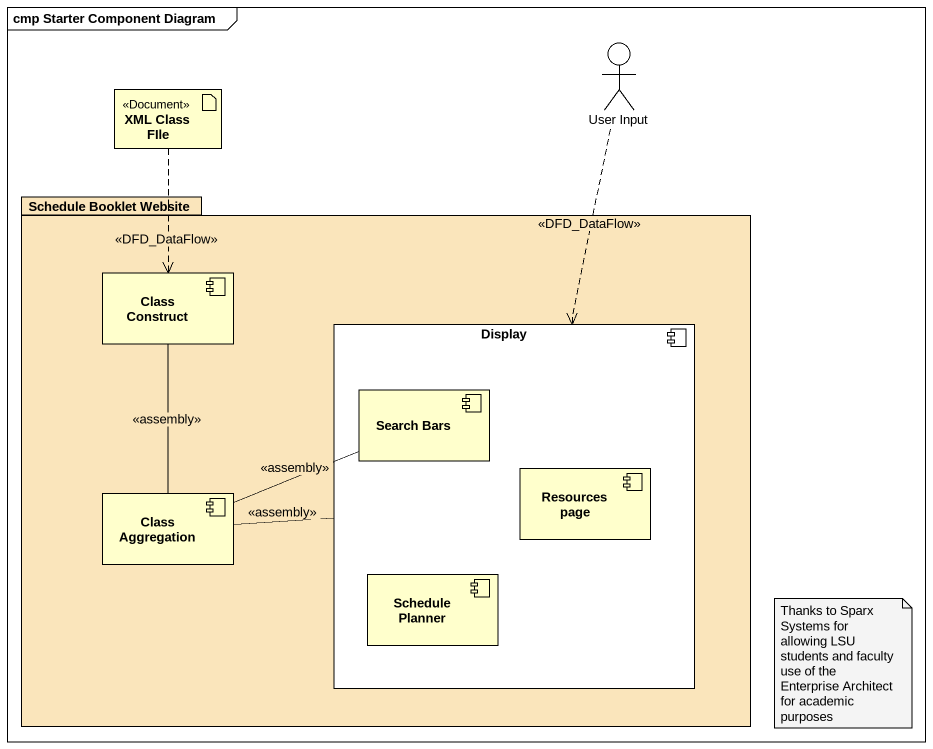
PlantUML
@startuml
mainframe cmp Starter Component Diagram
actor "User Input" as User_Input
artifact "XML Class FIle" as XML_Class_FIle <<Document>>
package "Schedule Booklet Website" as Schedule_Booklet_Website #FAE5BB {
  component "Class Construct" as Class_Construct
  component Display {
    component "Search Bars" as Search_Bars
    component "Resources page" as Resources_page
    component "Schedule Planner" as Schedule_Planner
  }
  component "Class Aggregation" as Class_Aggregation
}
User_Input ..> Display : <<DFD_DataFlow>>
XML_Class_FIle ..> Class_Construct : <<DFD_DataFlow>>
Display -left- Class_Aggregation : <<assembly>>
Search_Bars -left- Class_Aggregation : <<assembly>>
Class_Aggregation -up- Class_Construct : <<assembly>>
note as N1
  Thanks to Sparx Systems for allowing LSU students and faculty use of the Enterprise Architect for academic purposes
end note
@enduml
